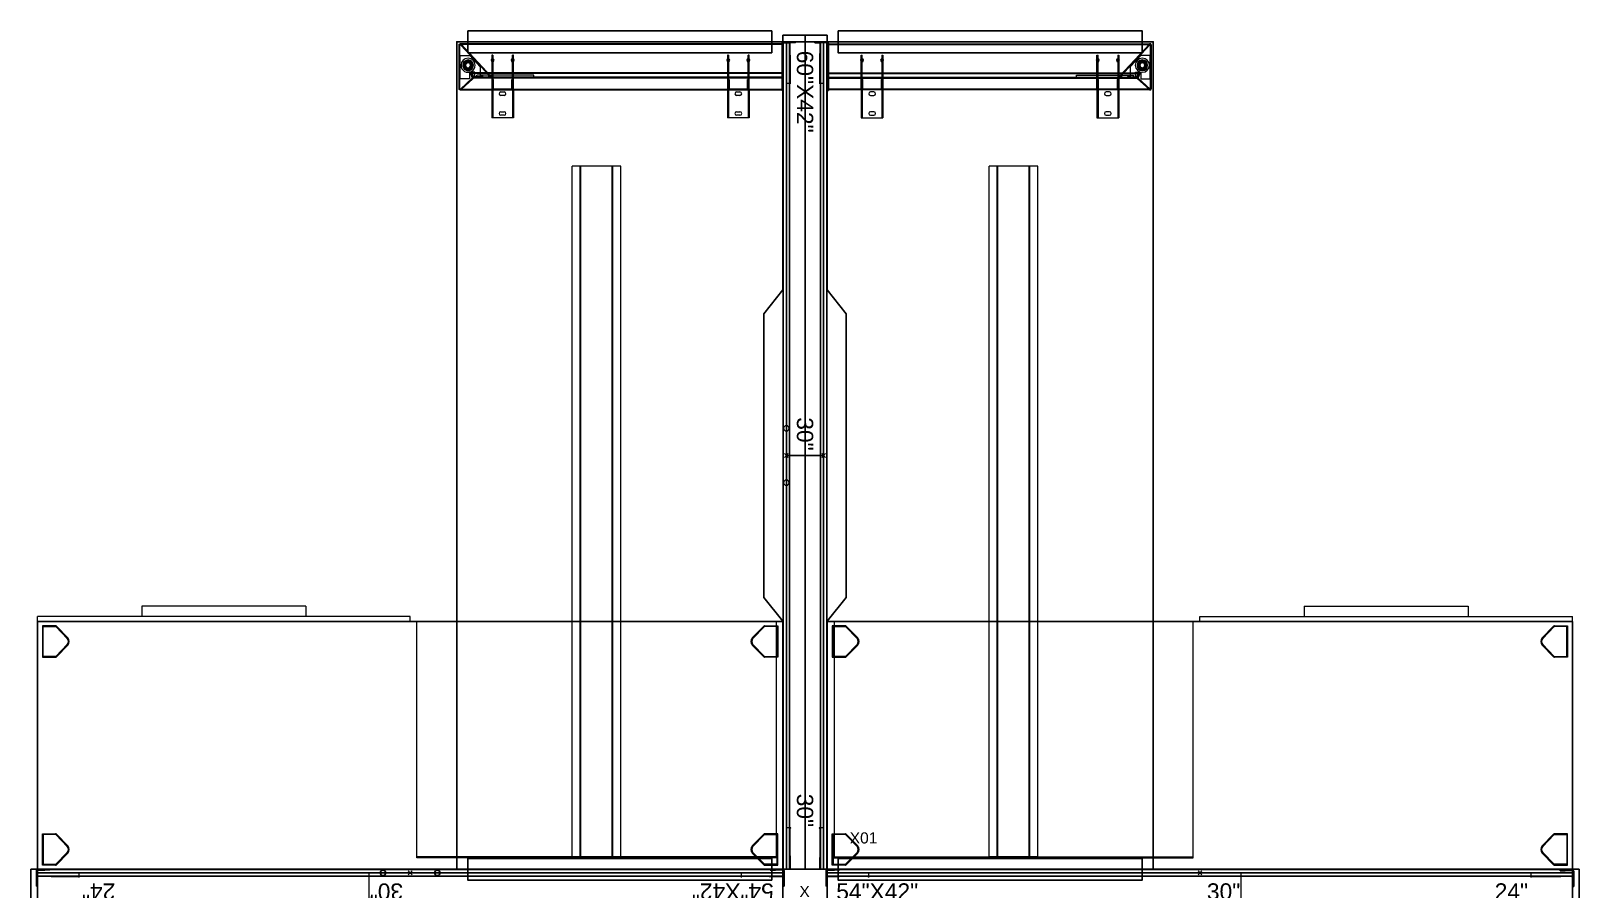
# Model space of a CAD drawing. Header units: millimetres. Extents: x 2230.7 to 2245.2, y 2431 to 2439.
# Drawn here: x 2230.689 to 2233.539, y 2437.373 to 2438.953 of the extents above; entities that cross this region are included whole.
import ezdxf

# ---------------------------------------------------------------- set-up
doc = ezdxf.new("R2010")
doc.units = ezdxf.units.MM
for name, color, linetype in [('DD2D', 7, 'Continuous'), ('DD2D_Geometry', 7, 'Continuous'), ('ENFASIS NEW', 7, 'Continuous'), ('FLEXIFRONTERAS', 7, 'Continuous'), ('Id Unión', 7, 'Continuous')]:
    doc.layers.add(name, color=color, linetype=linetype)
doc.styles.get("Standard").update_dxf_attribs({"font": 'arial.ttf'})

# ---------------------------------------------------------------- blocks, each defined once
blk = doc.blocks.new('DD40102460AB')
at = {"color": 1}
for p, q in [((0.0035, -0.0035), (-0.0035, 0.0035)), ((0.0035, 0.0035), (-0.0035, -0.0035))]:
    blk.add_line(p, q, dxfattribs=at)
blk.add_lwpolyline([(-0.2612, -0.0417), (0.2612, -0.0417), (0.305, -0.0067), (0.762, -0.0067), (0.762, -0.6067), (-0.762, -0.6067), (-0.762, -0.0067), (-0.305, -0.0067)], close=True)
blk.add_point((0, 0), dxfattribs=at)
blk.add_point((0, 0))
blk = doc.blocks.new('DD50025418')
at = {"color": 0, "linetype": 'Continuous', "lineweight": 0}
for p, q in [((0, -0.456), (0, 0)), ((0, 0), (1.372, 0)), ((1.372, 0), (1.372, -0.456)), ((0.0092, -0.0075), (0.0092, -0.0655)), ((0.0107, -0.0075), (0.0092, -0.0075)), ((0.0333, -0.0075), (0.0107, -0.0075)), ((0.0107, -0.064), (0.0107, -0.0091)), ((0.0107, -0.0091), (0.0333, -0.0091)), ((0.0124, -0.0211), (0.6735, -0.0211)), ((0.0124, -0.0227), (0.0124, -0.0211)), ((0.0124, -0.0227), (0.6735, -0.0227)), ((0.0124, -0.456), (0.0124, -0.0227)), ((0.0337, -0.0092), (0.0549, -0.0309)), ((0.056, -0.0299), (0.0348, -0.0081)), ((0.6735, -0.0211), (0.6735, -0.0227)), ((0.6735, -0.0227), (0.6735, -0.456)), ((1.316, -0.0299), (1.3372, -0.0081)), ((1.3383, -0.0092), (1.3171, -0.0309)), ((1.3387, -0.0075), (1.3613, -0.0075)), ((1.3613, -0.0091), (1.3387, -0.0091)), ((1.3613, -0.0075), (1.3628, -0.0075)), ((1.3613, -0.064), (1.3613, -0.0091)), ((1.3628, -0.0075), (1.3628, -0.0655)), ((0.0549, -0.0421), (0.0337, -0.0639)), ((0.0348, -0.0649), (0.056, -0.0432)), ((1.3372, -0.0649), (1.316, -0.0432)), ((1.3171, -0.0421), (1.3383, -0.0639)), ((0.0092, -0.0655), (0.0333, -0.0655)), ((0.0333, -0.064), (0.0107, -0.064)), ((1.3387, -0.064), (1.3613, -0.064)), ((1.3628, -0.0655), (1.3387, -0.0655)), ((0.0092, -0.4485), (0.0092, -0.3905)), ((0.0092, -0.3905), (0.0333, -0.3905)), ((0.0107, -0.392), (0.0107, -0.4469)), ((0.0333, -0.392), (0.0107, -0.392)), ((0.0549, -0.4139), (0.0337, -0.3921)), ((0.0348, -0.3911), (0.056, -0.4128)), ((1.3372, -0.3911), (1.316, -0.4128)), ((1.3171, -0.4139), (1.3383, -0.3921)), ((1.3628, -0.3905), (1.3387, -0.3905)), ((1.3387, -0.392), (1.3613, -0.392)), ((1.3613, -0.392), (1.3613, -0.4469)), ((1.3628, -0.4485), (1.3628, -0.3905)), ((0.0337, -0.4468), (0.0549, -0.4251)), ((0.056, -0.4261), (0.0348, -0.4479)), ((1.316, -0.4261), (1.3372, -0.4479)), ((1.3383, -0.4468), (1.3171, -0.4251)), ((1.372, -0.456), (0, -0.456)), ((0.0107, -0.4485), (0.0092, -0.4485)), ((0.0107, -0.4469), (0.0333, -0.4469)), ((0.0333, -0.4485), (0.0107, -0.4485)), ((0.686, -0.456), (0.686, -0.4657)), ((1.3613, -0.4469), (1.3387, -0.4469)), ((1.3387, -0.4485), (1.3613, -0.4485)), ((1.3613, -0.4485), (1.3628, -0.4485)), ((1.372, -0.456), (1.372, -0.4657)), ((0.686, -0.4657), (1.372, -0.4657)), ((0.8781, -0.4848), (0.8781, -0.4657)), ((1.1799, -0.4848), (1.1799, -0.4657)), ((0.8781, -0.4848), (1.1799, -0.4848))]:
    blk.add_line(p, q, dxfattribs=at)
for centre, radius, start, end in [((0.0333, -0.0096), 0.00203, 44.2788, 90), ((0.0333, -0.0096), 0.000507, 44.2788, 90), ((1.3387, -0.0096), 0.00203, 90, 135.7212), ((1.3387, -0.0096), 0.000507, 90, 135.7212), ((0.0491, -0.0365), 0.008, 315.7212, 44.2788), ((0.0491, -0.0365), 0.00952, 315.7212, 44.2788), ((1.3229, -0.0365), 0.00952, 135.7212, 224.2788), ((1.3229, -0.0365), 0.008, 135.7212, 224.2788), ((0.0333, -0.0635), 0.000507, 270, 315.7212), ((0.0333, -0.0635), 0.00203, 270, 315.7212), ((1.3387, -0.0635), 0.00203, 224.2788, 270), ((1.3387, -0.0635), 0.000507, 224.2788, 270), ((0.0333, -0.3925), 0.00203, 44.2788, 90), ((0.0333, -0.3925), 0.000507, 44.2788, 90), ((1.3387, -0.3925), 0.00203, 90, 135.7212), ((1.3387, -0.3925), 0.000507, 90, 135.7212), ((0.0491, -0.4195), 0.008, 315.7212, 44.2788), ((0.0491, -0.4195), 0.00952, 315.7212, 44.2788), ((1.3229, -0.4195), 0.00952, 135.7212, 224.2788), ((1.3229, -0.4195), 0.008, 135.7212, 224.2788), ((0.0333, -0.4464), 0.000507, 270, 315.7212), ((0.0333, -0.4464), 0.00203, 270, 315.7212), ((1.3387, -0.4464), 0.00203, 224.2788, 270), ((1.3387, -0.4464), 0.000507, 224.2788, 270)]:
    blk.add_arc(centre, radius, start, end, dxfattribs=at)
blk = doc.blocks.new('DD50035418')
at = {"color": 0, "linetype": 'Continuous', "lineweight": 0}
for p, q in [((0, 0), (-1.372, 0)), ((-1.372, 0), (-1.372, -0.456)), ((0, -0.456), (0, 0)), ((-1.3628, -0.0075), (-1.3628, -0.0655)), ((-1.3613, -0.0075), (-1.3628, -0.0075)), ((-1.3387, -0.0075), (-1.3613, -0.0075)), ((-1.3613, -0.064), (-1.3613, -0.0091)), ((-1.3613, -0.0091), (-1.3387, -0.0091)), ((-1.3383, -0.0092), (-1.3171, -0.0309)), ((-1.316, -0.0299), (-1.3372, -0.0081)), ((-0.0124, -0.0211), (-0.6735, -0.0211)), ((-0.6735, -0.0211), (-0.6735, -0.0227)), ((-0.0124, -0.0227), (-0.6735, -0.0227)), ((-0.6735, -0.0227), (-0.6735, -0.456)), ((-0.056, -0.0299), (-0.0348, -0.0081)), ((-0.0337, -0.0092), (-0.0549, -0.0309)), ((-0.0333, -0.0075), (-0.0107, -0.0075)), ((-0.0107, -0.0091), (-0.0333, -0.0091)), ((-0.0124, -0.0227), (-0.0124, -0.0211)), ((-0.0124, -0.456), (-0.0124, -0.0227)), ((-0.0107, -0.0075), (-0.0092, -0.0075)), ((-0.0107, -0.064), (-0.0107, -0.0091)), ((-0.0092, -0.0075), (-0.0092, -0.0655)), ((-1.3171, -0.0421), (-1.3383, -0.0639)), ((-1.3372, -0.0649), (-1.316, -0.0432)), ((-0.0348, -0.0649), (-0.056, -0.0432)), ((-0.0549, -0.0421), (-0.0337, -0.0639)), ((-1.3628, -0.0655), (-1.3387, -0.0655)), ((-1.3387, -0.064), (-1.3613, -0.064)), ((-0.0333, -0.064), (-0.0107, -0.064)), ((-0.0092, -0.0655), (-0.0333, -0.0655)), ((-1.3628, -0.4485), (-1.3628, -0.3905)), ((-1.3628, -0.3905), (-1.3387, -0.3905)), ((-1.3613, -0.392), (-1.3613, -0.4469)), ((-1.3387, -0.392), (-1.3613, -0.392)), ((-1.3171, -0.4139), (-1.3383, -0.3921)), ((-1.3372, -0.3911), (-1.316, -0.4128)), ((-0.0348, -0.3911), (-0.056, -0.4128)), ((-0.0549, -0.4139), (-0.0337, -0.3921)), ((-0.0092, -0.3905), (-0.0333, -0.3905)), ((-0.0333, -0.392), (-0.0107, -0.392)), ((-0.0107, -0.392), (-0.0107, -0.4469)), ((-0.0092, -0.4485), (-0.0092, -0.3905)), ((-1.3383, -0.4468), (-1.3171, -0.4251)), ((-1.316, -0.4261), (-1.3372, -0.4479)), ((-0.056, -0.4261), (-0.0348, -0.4479)), ((-0.0337, -0.4468), (-0.0549, -0.4251)), ((-1.372, -0.456), (-1.372, -0.4657)), ((-1.372, -0.456), (0, -0.456)), ((-1.3613, -0.4485), (-1.3628, -0.4485)), ((-1.3613, -0.4469), (-1.3387, -0.4469)), ((-1.3387, -0.4485), (-1.3613, -0.4485)), ((-0.686, -0.456), (-0.686, -0.4657)), ((-0.0107, -0.4469), (-0.0333, -0.4469)), ((-0.0333, -0.4485), (-0.0107, -0.4485)), ((-0.0107, -0.4485), (-0.0092, -0.4485)), ((-0.686, -0.4657), (-1.372, -0.4657)), ((-1.1799, -0.4848), (-1.1799, -0.4657)), ((-0.8781, -0.4848), (-0.8781, -0.4657)), ((-0.8781, -0.4848), (-1.1799, -0.4848))]:
    blk.add_line(p, q, dxfattribs=at)
for centre, radius, start, end in [((-1.3387, -0.0096), 0.00203, 44.2788, 90), ((-1.3387, -0.0096), 0.000507, 44.2788, 90), ((-0.0333, -0.0096), 0.00203, 90, 135.7212), ((-0.0333, -0.0096), 0.000507, 90, 135.7212), ((-1.3229, -0.0365), 0.008, 315.7212, 44.2788), ((-1.3229, -0.0365), 0.00952, 315.7212, 44.2788), ((-0.0491, -0.0365), 0.00952, 135.7212, 224.2788), ((-0.0491, -0.0365), 0.008, 135.7212, 224.2788), ((-1.3387, -0.0635), 0.000507, 270, 315.7212), ((-1.3387, -0.0635), 0.00203, 270, 315.7212), ((-0.0333, -0.0635), 0.00203, 224.2788, 270), ((-0.0333, -0.0635), 0.000507, 224.2788, 270), ((-1.3387, -0.3925), 0.00203, 44.2788, 90), ((-1.3387, -0.3925), 0.000507, 44.2788, 90), ((-0.0333, -0.3925), 0.00203, 90, 135.7212), ((-0.0333, -0.3925), 0.000507, 90, 135.7212), ((-1.3229, -0.4195), 0.008, 315.7212, 44.2788), ((-1.3229, -0.4195), 0.00952, 315.7212, 44.2788), ((-0.0491, -0.4195), 0.00952, 135.7212, 224.2788), ((-0.0491, -0.4195), 0.008, 135.7212, 224.2788), ((-1.3387, -0.4464), 0.000507, 270, 315.7212), ((-1.3387, -0.4464), 0.00203, 270, 315.7212), ((-0.0333, -0.4464), 0.00203, 224.2788, 270), ((-0.0333, -0.4464), 0.000507, 224.2788, 270)]:
    blk.add_arc(centre, radius, start, end, dxfattribs=at)
blk = doc.blocks.new('DD3210S')
at = {"color": 1, "linetype": 'Continuous', "lineweight": 0}
for p, q in [((0.0006, 0.0025), (0.0006, 0.0312)), ((0.0006, 0.0312), (0.0025, 0.0312)), ((0.0025, 0.0025), (0.0025, 0.0312)), ((-0.023, 0.0019), (-0.023, 0)), ((-0.023, 0.0019), (-0.0134, 0.0019)), ((-0.0134, 0), (-0.023, 0)), ((-0.016, 0.0019), (-0.016, 0)), ((0, 0.0019), (-0.0134, 0.0019)), ((-0.0134, 0), (-0.0134, 0.0019)), ((0, 0), (-0.0134, 0)), ((0.0006, 0.0248), (0.0025, 0.0248)), ((0.0006, 0.0112), (0.0025, 0.0112)), ((0.0006, 0.0048), (0.0025, 0.0048))]:
    blk.add_line(p, q, dxfattribs=at)
for radius in [0.000633, 0.00253]:
    blk.add_arc((0, 0.0025), radius, 270, 0, dxfattribs=at)
blk = doc.blocks.new('DD3211S')
at = {"color": 1, "linetype": 'Continuous', "lineweight": 0}
for p, q in [((-0.0025, 0.0025), (-0.0025, 0.0312)), ((-0.0006, 0.0312), (-0.0025, 0.0312)), ((-0.0006, 0.0025), (-0.0006, 0.0312)), ((-0.0006, 0.0248), (-0.0025, 0.0248)), ((-0.0006, 0.0112), (-0.0025, 0.0112)), ((-0.0006, 0.0048), (-0.0025, 0.0048)), ((0, 0.0019), (0.0134, 0.0019)), ((0, 0), (0.0134, 0)), ((0.023, 0.0019), (0.0134, 0.0019)), ((0.0134, 0), (0.0134, 0.0019)), ((0.0134, 0), (0.023, 0)), ((0.016, 0.0019), (0.016, 0)), ((0.023, 0.0019), (0.023, 0))]:
    blk.add_line(p, q, dxfattribs=at)
for radius in [0.00253, 0.000633]:
    blk.add_arc((0, 0.0025), radius, 180, 270, dxfattribs=at)
blk = doc.blocks.new('DD4051NA1854AB')
for p, q in [((-0.686, -0.456), (-0.686, 0)), ((-0.686, 0), (0.686, 0)), ((0.686, 0), (0.686, -0.456)), ((0.686, -0.456), (-0.686, -0.456))]:
    blk.add_line(p, q)
blk = doc.blocks.new('DD350524S')
at = {"color": 0, "linetype": 'Continuous', "lineweight": 0}
for p, q in [((-0.0019, 0.023), (0, 0.023)), ((-0.0019, 0.023), (-0.0019, 0.0134)), ((-0.0019, 0.016), (0, 0.016)), ((-0.0019, 0), (-0.0019, 0.0134)), ((0, 0.0134), (-0.0019, 0.0134)), ((0, 0.0134), (0, 0.023)), ((0, 0), (0, 0.0134)), ((-0.0025, -0.0006), (-0.09, -0.0006)), ((-0.09, -0.0006), (-0.09, -0.0025)), ((-0.0025, -0.0025), (-0.09, -0.0025)), ((-0.0888, -0.0625), (-0.0888, -0.0025)), ((-0.0882, -0.0006), (-0.0882, -0.0025)), ((-0.0873, -0.0625), (-0.0873, -0.0025)), ((-0.0832, -0.0006), (-0.0832, -0.0025)), ((-0.0818, -0.0006), (-0.0818, -0.0025)), ((-0.0768, -0.0006), (-0.0768, -0.0025)), ((-0.0682, -0.0006), (-0.0682, -0.0025)), ((-0.0671, -0.0025), (-0.0671, -0.5688)), ((-0.0655, -0.0025), (-0.0655, -0.5688)), ((-0.0618, -0.0006), (-0.0618, -0.0025)), ((-0.0584, -0.0025), (-0.0584, -0.5755)), ((-0.0578, -0.0025), (-0.0578, -0.5741)), ((-0.0578, -0.0025), (-0.0578, -0.5739)), ((-0.0572, -0.0025), (-0.0572, -0.5725)), ((-0.0312, -0.0006), (-0.0312, -0.0025)), ((-0.0248, -0.0006), (-0.0248, -0.0025)), ((-0.0112, -0.0006), (-0.0112, -0.0025)), ((-0.0053, -0.0025), (-0.0053, -0.5945)), ((-0.0048, -0.0006), (-0.0048, -0.0025)), ((-0.0038, -0.0025), (-0.0038, -0.5945)), ((-0.1404, -0.0625), (-0.1404, -0.0651)), ((-0.0874, -0.0625), (-0.1404, -0.0625)), ((-0.0874, -0.0644), (-0.1404, -0.0644)), ((-0.1404, -0.0651), (-0.1404, -0.1)), ((-0.1354, -0.0794), (-0.1354, -0.0857)), ((-0.129, -0.0857), (-0.129, -0.0794)), ((-0.1104, -0.0644), (-0.1104, -0.0625)), ((-0.0987, -0.0794), (-0.0987, -0.0857)), ((-0.0924, -0.0857), (-0.0924, -0.0794)), ((-0.0888, -0.0655), (-0.0874, -0.0655)), ((-0.0888, -0.0995), (-0.0888, -0.0655)), ((-0.0867, -0.0625), (-0.0874, -0.0625)), ((-0.0874, -0.0651), (-0.0874, -0.0625)), ((-0.0874, -0.0644), (-0.0867, -0.0644)), ((-0.0874, -0.0651), (-0.0874, -0.1)), ((-0.0874, -0.0655), (-0.0867, -0.0655)), ((-0.0873, -0.0995), (-0.0873, -0.0655)), ((-0.0867, -0.0625), (-0.0867, -0.0625)), ((-0.0867, -0.0655), (-0.0867, -0.0625)), ((-0.0867, -0.0625), (-0.0364, -0.0625)), ((-0.0867, -0.0644), (-0.0368, -0.0644)), ((-0.0867, -0.0655), (-0.0867, -0.0655)), ((-0.0867, -0.0655), (-0.0698, -0.0655)), ((-0.0709, -0.0625), (-0.0709, -0.0655)), ((-0.0698, -0.0655), (-0.0698, -0.0625)), ((-0.0368, -0.0644), (-0.0313, -0.0644)), ((-0.0364, -0.0625), (-0.0317, -0.0625)), ((-0.0317, -0.0625), (-0.0244, -0.0625)), ((-0.0313, -0.0644), (-0.0244, -0.0644)), ((-0.0244, -0.0625), (-0.0244, -0.0644)), ((-0.1404, -0.1), (-0.1404, -0.1025)), ((-0.0874, -0.1006), (-0.1404, -0.1006)), ((-0.0874, -0.1025), (-0.1404, -0.1025)), ((-0.1104, -0.1006), (-0.1104, -0.1025)), ((-0.0874, -0.0995), (-0.0888, -0.0995)), ((-0.0888, -0.4965), (-0.0888, -0.1025)), ((-0.0867, -0.0995), (-0.0874, -0.0995)), ((-0.0874, -0.1025), (-0.0874, -0.1)), ((-0.0867, -0.1006), (-0.0874, -0.1006)), ((-0.0874, -0.1025), (-0.0867, -0.1025)), ((-0.0873, -0.4965), (-0.0873, -0.1025)), ((-0.0867, -0.1025), (-0.0867, -0.0995)), ((-0.0867, -0.0995), (-0.0867, -0.0995)), ((-0.0698, -0.0995), (-0.0867, -0.0995)), ((-0.0368, -0.1006), (-0.0867, -0.1006)), ((-0.0867, -0.1025), (-0.0867, -0.1025)), ((-0.0364, -0.1025), (-0.0867, -0.1025)), ((-0.0709, -0.0995), (-0.0709, -0.1025)), ((-0.0698, -0.1025), (-0.0698, -0.0995)), ((-0.0313, -0.1006), (-0.0368, -0.1006)), ((-0.0317, -0.1025), (-0.0364, -0.1025)), ((-0.0244, -0.1025), (-0.0317, -0.1025)), ((-0.0244, -0.1006), (-0.0313, -0.1006)), ((-0.0244, -0.1006), (-0.0244, -0.1025)), ((-0.0655, -0.4834), (-0.0671, -0.4834)), ((-0.0655, -0.459), (-0.0614, -0.459)), ((-0.0614, -0.459), (-0.0614, -0.564)), ((-0.1404, -0.4965), (-0.1404, -0.4991)), ((-0.0874, -0.4965), (-0.1404, -0.4965)), ((-0.0874, -0.4984), (-0.1404, -0.4984)), ((-0.1404, -0.4991), (-0.1404, -0.534)), ((-0.1104, -0.4984), (-0.1104, -0.4965)), ((-0.0888, -0.4995), (-0.0874, -0.4995)), ((-0.0888, -0.5335), (-0.0888, -0.4995)), ((-0.0867, -0.4965), (-0.0874, -0.4965)), ((-0.0874, -0.4991), (-0.0874, -0.4965)), ((-0.0874, -0.4984), (-0.0867, -0.4984)), ((-0.0874, -0.4991), (-0.0874, -0.534)), ((-0.0874, -0.4995), (-0.0867, -0.4995)), ((-0.0873, -0.5335), (-0.0873, -0.4995)), ((-0.0867, -0.4995), (-0.0867, -0.4965)), ((-0.0867, -0.4965), (-0.0867, -0.4965)), ((-0.0867, -0.4965), (-0.0364, -0.4965)), ((-0.0867, -0.4984), (-0.0368, -0.4984)), ((-0.0867, -0.4995), (-0.0867, -0.4995)), ((-0.0867, -0.4995), (-0.0698, -0.4995)), ((-0.0709, -0.4965), (-0.0709, -0.4995)), ((-0.0698, -0.4995), (-0.0698, -0.4965)), ((-0.0655, -0.4897), (-0.0671, -0.4897)), ((-0.0368, -0.4984), (-0.0313, -0.4984)), ((-0.0364, -0.4965), (-0.0317, -0.4965)), ((-0.0317, -0.4965), (-0.0244, -0.4965)), ((-0.0313, -0.4984), (-0.0244, -0.4984)), ((-0.0244, -0.4965), (-0.0244, -0.4984)), ((-0.1404, -0.534), (-0.1404, -0.5365)), ((-0.0874, -0.5346), (-0.1404, -0.5346)), ((-0.0874, -0.5365), (-0.1404, -0.5365)), ((-0.1354, -0.5134), (-0.1354, -0.5197)), ((-0.129, -0.5197), (-0.129, -0.5134)), ((-0.1104, -0.5346), (-0.1104, -0.5365)), ((-0.0987, -0.5134), (-0.0987, -0.5197)), ((-0.0924, -0.5197), (-0.0924, -0.5134)), ((-0.0874, -0.5335), (-0.0888, -0.5335)), ((-0.0888, -0.5944), (-0.0888, -0.5365)), ((-0.0867, -0.5335), (-0.0874, -0.5335)), ((-0.0874, -0.5365), (-0.0874, -0.534)), ((-0.0867, -0.5346), (-0.0874, -0.5346)), ((-0.0874, -0.5365), (-0.0867, -0.5365)), ((-0.0873, -0.5944), (-0.0873, -0.5365)), ((-0.0867, -0.5365), (-0.0867, -0.5335)), ((-0.0867, -0.5335), (-0.0867, -0.5335)), ((-0.0698, -0.5335), (-0.0867, -0.5335)), ((-0.0368, -0.5346), (-0.0867, -0.5346)), ((-0.0867, -0.5365), (-0.0867, -0.5365)), ((-0.0364, -0.5365), (-0.0867, -0.5365)), ((-0.0709, -0.5335), (-0.0709, -0.5365)), ((-0.0698, -0.5365), (-0.0698, -0.5335)), ((-0.0655, -0.5234), (-0.0671, -0.5234)), ((-0.0655, -0.5297), (-0.0671, -0.5297)), ((-0.067, -0.5393), (-0.067, -0.5689)), ((-0.0655, -0.5393), (-0.0655, -0.5689)), ((-0.0054, -0.5941), (-0.0647, -0.5389)), ((-0.0055, -0.5941), (-0.0647, -0.5389)), ((-0.0044, -0.593), (-0.0636, -0.5378)), ((-0.0044, -0.593), (-0.0636, -0.5378)), ((-0.0313, -0.5346), (-0.0368, -0.5346)), ((-0.0317, -0.5365), (-0.0364, -0.5365)), ((-0.0244, -0.5365), (-0.0317, -0.5365)), ((-0.0244, -0.5346), (-0.0313, -0.5346)), ((-0.0244, -0.5346), (-0.0244, -0.5365)), ((-0.0655, -0.5511), (-0.067, -0.5511)), ((-0.0655, -0.5539), (-0.067, -0.5539)), ((-0.0655, -0.5571), (-0.067, -0.5571)), ((-0.0655, -0.5575), (-0.067, -0.5575)), ((-0.0655, -0.542), (-0.0614, -0.542)), ((-0.064, -0.5524), (-0.0655, -0.5524)), ((-0.0655, -0.5539), (-0.0655, -0.5571)), ((-0.064, -0.5586), (-0.0655, -0.5586)), ((-0.0655, -0.564), (-0.0614, -0.564)), ((-0.0652, -0.5693), (-0.0572, -0.5725)), ((-0.0652, -0.5694), (-0.0572, -0.5725)), ((-0.0461, -0.5575), (-0.0648, -0.5575)), ((-0.0648, -0.5575), (-0.0648, -0.5675)), ((-0.0648, -0.5675), (-0.0558, -0.5675)), ((-0.064, -0.5524), (-0.064, -0.5586)), ((-0.0558, -0.5675), (-0.0558, -0.5775)), ((-0.0253, -0.577), (-0.0461, -0.5575)), ((-0.0681, -0.5714), (-0.0882, -0.593)), ((-0.068, -0.5715), (-0.0882, -0.5931)), ((-0.067, -0.5724), (-0.0871, -0.5941)), ((-0.0669, -0.5725), (-0.0871, -0.5942)), ((-0.0867, -0.595), (-0.0058, -0.595)), ((-0.0867, -0.595), (-0.0058, -0.595)), ((-0.0058, -0.5965), (-0.0867, -0.5965)), ((-0.0867, -0.5965), (-0.0058, -0.5965)), ((-0.0558, -0.5775), (-0.0683, -0.5775)), ((-0.0683, -0.5775), (-0.0683, -0.5945)), ((-0.0683, -0.5945), (-0.0253, -0.5945)), ((-0.0584, -0.5755), (-0.0664, -0.5723)), ((-0.0583, -0.5755), (-0.0664, -0.5724)), ((-0.0658, -0.5707), (-0.0578, -0.5739)), ((-0.0578, -0.5741), (-0.0658, -0.5709)), ((-0.0578, -0.5741), (-0.0658, -0.571)), ((-0.0657, -0.5708), (-0.0577, -0.5739)), ((-0.0578, -0.5741), (-0.0584, -0.5755)), ((-0.0578, -0.5741), (-0.0583, -0.5755)), ((-0.0572, -0.5725), (-0.0578, -0.5739)), ((-0.0572, -0.5725), (-0.0577, -0.5739)), ((-0.0253, -0.5945), (-0.0253, -0.577))]:
    blk.add_line(p, q, dxfattribs=at)
for centre, radius, start, end in [((-0.0025, 0), 0.00253, 270, 0), ((-0.0025, 0), 0.000633, 270, 0), ((-0.1322, -0.0794), 0.00318, 0, 180), ((-0.0956, -0.0794), 0.00317, 0, 180), ((-0.0341, -0.064), 0.00278, 0, 180), ((-0.0341, -0.064), 0.00278, 180, 0), ((-0.1322, -0.0857), 0.00318, 180, 0), ((-0.0956, -0.0857), 0.00317, 180, 0), ((-0.0341, -0.101), 0.00278, 0, 180), ((-0.0341, -0.101), 0.00278, 180, 0), ((-0.1322, -0.5134), 0.00318, 0, 180), ((-0.0956, -0.5134), 0.00317, 0, 180), ((-0.0341, -0.498), 0.00278, 0, 180), ((-0.0341, -0.498), 0.00278, 180, 0), ((-0.1322, -0.5197), 0.00318, 180, 0), ((-0.0956, -0.5197), 0.00317, 180, 0), ((-0.0341, -0.535), 0.00278, 0, 180), ((-0.0341, -0.535), 0.00278, 180, 0), ((-0.0433, -0.58), 0.013, 90, 270), ((-0.0433, -0.58), 0.013, 270, 90), ((-0.0433, -0.58), 0.0098, 90, 270), ((-0.0433, -0.58), 0.0085, 90, 270), ((-0.0433, -0.58), 0.008, 90, 270), ((-0.0433, -0.58), 0.00675, 0, 180), ((-0.0433, -0.58), 0.00675, 180, 0), ((-0.0433, -0.58), 0.0065, 90, 270), ((-0.0433, -0.58), 0.006, 90, 270), ((-0.0433, -0.58), 0.00545, 90, 270), ((-0.0433, -0.58), 0.00476, 90, 270), ((-0.0433, -0.58), 0.0045, 90, 270), ((-0.0433, -0.58), 0.0098, 270, 90), ((-0.0433, -0.58), 0.0085, 270, 90), ((-0.0433, -0.58), 0.008, 270, 90), ((-0.0433, -0.58), 0.0065, 270, 90), ((-0.0433, -0.58), 0.006, 270, 90), ((-0.0433, -0.58), 0.00545, 270, 90), ((-0.0433, -0.58), 0.00476, 270, 90), ((-0.0433, -0.58), 0.0045, 270, 90)]:
    blk.add_arc(centre, radius, start, end, dxfattribs=at)
for points, weights in [([(-0.0636, -0.5378), (-0.0652, -0.5364), (-0.0671, -0.5372), (-0.0671, -0.5393)], [1, 0.59916604595, 0.59916604595, 1]), ([(-0.0636, -0.5378), (-0.0651, -0.5364), (-0.067, -0.5372), (-0.067, -0.5393)], [1, 0.59916604595, 0.59916604595, 1]), ([(-0.0647, -0.5389), (-0.065, -0.5386), (-0.0655, -0.5388), (-0.0655, -0.5393)], [1, 0.59916604595, 0.59916604595, 1]), ([(-0.0647, -0.5389), (-0.0651, -0.5386), (-0.0655, -0.5388), (-0.0655, -0.5393)], [1, 0.59916604595, 0.59916604595, 1]), ([(-0.0671, -0.5688), (-0.0671, -0.5697), (-0.0666, -0.5704), (-0.0658, -0.5707)], [1, 0.884611873459, 0.884611873459, 1]), ([(-0.067, -0.5689), (-0.067, -0.5698), (-0.0665, -0.5705), (-0.0657, -0.5708)], [1, 0.884393166085, 0.884393166085, 1]), ([(-0.0655, -0.5688), (-0.0655, -0.569), (-0.0654, -0.5692), (-0.0652, -0.5693)], [1, 0.884611873459, 0.884611873459, 1]), ([(-0.0655, -0.5689), (-0.0655, -0.5691), (-0.0654, -0.5693), (-0.0652, -0.5694)], [1, 0.884393166085, 0.884393166085, 1]), ([(-0.0882, -0.593), (-0.0886, -0.5934), (-0.0888, -0.5939), (-0.0888, -0.5944)], [1, 0.953611711988, 0.953611711988, 1]), ([(-0.0882, -0.5931), (-0.0889, -0.5938), (-0.089, -0.5948), (-0.0884, -0.5957)], [1, 0.764882446479, 0.667678019866, 0.708386720159]), ([(-0.0888, -0.5944), (-0.0888, -0.5957), (-0.0879, -0.5965), (-0.0867, -0.5965)], [1, 0.804737854124, 0.804737854124, 1]), ([(-0.0884, -0.5957), (-0.088, -0.5963), (-0.0874, -0.5965), (-0.0867, -0.5965)], [0.708386720159, 0.737079172857, 0.834283599471, 1]), ([(-0.0871, -0.5941), (-0.0872, -0.5942), (-0.0873, -0.5943), (-0.0873, -0.5944)], [1, 0.953611711988, 0.953611711988, 1]), ([(-0.0873, -0.5944), (-0.0873, -0.5948), (-0.087, -0.595), (-0.0867, -0.595)], [1, 0.804737854124, 0.804737854124, 1]), ([(-0.0871, -0.5942), (-0.0875, -0.5945), (-0.0873, -0.595), (-0.0867, -0.595)], [1, 0.59916604595, 0.59916604595, 1]), ([(-0.0658, -0.5709), (-0.0666, -0.5706), (-0.0675, -0.5708), (-0.0681, -0.5714)], [1, 0.884174271313, 0.884174271313, 1]), ([(-0.0658, -0.571), (-0.0666, -0.5707), (-0.0675, -0.5708), (-0.068, -0.5715)], [1, 0.884393166085, 0.884393166085, 1]), ([(-0.0664, -0.5723), (-0.0666, -0.5722), (-0.0668, -0.5723), (-0.067, -0.5724)], [1, 0.884174271313, 0.884174271313, 1]), ([(-0.0664, -0.5724), (-0.0666, -0.5723), (-0.0668, -0.5724), (-0.0669, -0.5725)], [1, 0.884393166085, 0.884393166085, 1]), ([(-0.0058, -0.5965), (-0.0046, -0.5965), (-0.0038, -0.5957), (-0.0038, -0.5945)], [1, 0.804737854124, 0.804737854124, 1]), ([(-0.0058, -0.5965), (-0.0046, -0.5965), (-0.0038, -0.5957), (-0.0038, -0.5945)], [1, 0.804737854124, 0.804737854124, 1]), ([(-0.0058, -0.595), (-0.0055, -0.595), (-0.0053, -0.5948), (-0.0053, -0.5945)], [1, 0.804737854124, 0.804737854124, 1]), ([(-0.0058, -0.595), (-0.0055, -0.595), (-0.0053, -0.5948), (-0.0053, -0.5945)], [1, 0.804737854124, 0.804737854124, 1]), ([(-0.0053, -0.5945), (-0.0053, -0.5944), (-0.0054, -0.5942), (-0.0055, -0.5941)], [1, 0.944706716257, 0.944706716257, 1]), ([(-0.0053, -0.5945), (-0.0053, -0.5944), (-0.0053, -0.5942), (-0.0054, -0.5941)], [1, 0.944706716257, 0.944706716257, 1]), ([(-0.0038, -0.5942), (-0.0039, -0.5937), (-0.0041, -0.5933), (-0.0044, -0.593)], [0.972307865321, 0.947187137372, 0.956417848932, 1]), ([(-0.0038, -0.5945), (-0.0038, -0.5939), (-0.004, -0.5934), (-0.0044, -0.593)], [1, 0.944706716257, 0.944706716257, 1]), ([(-0.0038, -0.5945), (-0.0038, -0.5944), (-0.0038, -0.5943), (-0.0038, -0.5942)], [1, 0.988288867325, 0.979058155765, 0.972307865321])]:
    blk.add_rational_spline(points, weights, degree=3, dxfattribs=at)
blk = doc.blocks.new('DD350624S')
at = {"color": 0, "linetype": 'Continuous', "lineweight": 0}
for p, q in [((0.0019, 0.023), (0, 0.023)), ((0, 0.0134), (0, 0.023)), ((0.0019, 0.016), (0, 0.016)), ((0, 0), (0, 0.0134)), ((0, 0.0134), (0.0019, 0.0134)), ((0.0019, 0.023), (0.0019, 0.0134)), ((0.0019, 0), (0.0019, 0.0134)), ((0.0025, -0.0006), (0.09, -0.0006)), ((0.0025, -0.0025), (0.09, -0.0025)), ((0.0038, -0.0025), (0.0038, -0.5945)), ((0.0048, -0.0006), (0.0048, -0.0025)), ((0.0053, -0.0025), (0.0053, -0.5945)), ((0.0112, -0.0006), (0.0112, -0.0025)), ((0.0248, -0.0006), (0.0248, -0.0025)), ((0.0312, -0.0006), (0.0312, -0.0025)), ((0.0572, -0.0025), (0.0572, -0.5725)), ((0.0578, -0.0025), (0.0578, -0.5741)), ((0.0578, -0.0025), (0.0578, -0.5739)), ((0.0584, -0.0025), (0.0584, -0.5755)), ((0.0618, -0.0006), (0.0618, -0.0025)), ((0.0655, -0.0025), (0.0655, -0.5688)), ((0.0671, -0.0025), (0.0671, -0.5688)), ((0.0682, -0.0006), (0.0682, -0.0025)), ((0.0768, -0.0006), (0.0768, -0.0025)), ((0.0818, -0.0006), (0.0818, -0.0025)), ((0.0832, -0.0006), (0.0832, -0.0025)), ((0.0873, -0.0625), (0.0873, -0.0025)), ((0.0882, -0.0006), (0.0882, -0.0025)), ((0.0888, -0.0625), (0.0888, -0.0025)), ((0.09, -0.0006), (0.09, -0.0025)), ((0.0244, -0.0625), (0.0244, -0.0644)), ((0.0317, -0.0625), (0.0244, -0.0625)), ((0.0313, -0.0644), (0.0244, -0.0644)), ((0.0368, -0.0644), (0.0313, -0.0644)), ((0.0364, -0.0625), (0.0317, -0.0625)), ((0.0867, -0.0625), (0.0364, -0.0625)), ((0.0867, -0.0644), (0.0368, -0.0644)), ((0.0698, -0.0655), (0.0698, -0.0625)), ((0.0867, -0.0655), (0.0698, -0.0655)), ((0.0709, -0.0625), (0.0709, -0.0655)), ((0.0867, -0.0625), (0.0874, -0.0625)), ((0.0867, -0.0625), (0.0867, -0.0625)), ((0.0867, -0.0655), (0.0867, -0.0625)), ((0.0874, -0.0644), (0.0867, -0.0644)), ((0.0874, -0.0655), (0.0867, -0.0655)), ((0.0867, -0.0655), (0.0867, -0.0655)), ((0.0873, -0.0995), (0.0873, -0.0655)), ((0.0874, -0.0651), (0.0874, -0.0625)), ((0.0874, -0.0625), (0.1404, -0.0625)), ((0.0874, -0.0644), (0.1404, -0.0644)), ((0.0874, -0.0651), (0.0874, -0.1)), ((0.0888, -0.0655), (0.0874, -0.0655)), ((0.0888, -0.0995), (0.0888, -0.0655)), ((0.0924, -0.0857), (0.0924, -0.0794)), ((0.0987, -0.0794), (0.0987, -0.0857)), ((0.1104, -0.0644), (0.1104, -0.0625)), ((0.129, -0.0857), (0.129, -0.0794)), ((0.1354, -0.0794), (0.1354, -0.0857)), ((0.1404, -0.0625), (0.1404, -0.0651)), ((0.1404, -0.0651), (0.1404, -0.1)), ((0.0244, -0.1006), (0.0244, -0.1025)), ((0.0244, -0.1006), (0.0313, -0.1006)), ((0.0244, -0.1025), (0.0317, -0.1025)), ((0.0313, -0.1006), (0.0368, -0.1006)), ((0.0317, -0.1025), (0.0364, -0.1025)), ((0.0364, -0.1025), (0.0867, -0.1025)), ((0.0368, -0.1006), (0.0867, -0.1006)), ((0.0698, -0.0995), (0.0867, -0.0995)), ((0.0698, -0.1025), (0.0698, -0.0995)), ((0.0709, -0.0995), (0.0709, -0.1025)), ((0.0867, -0.0995), (0.0874, -0.0995)), ((0.0867, -0.1025), (0.0867, -0.0995)), ((0.0867, -0.0995), (0.0867, -0.0995)), ((0.0867, -0.1006), (0.0874, -0.1006)), ((0.0874, -0.1025), (0.0867, -0.1025)), ((0.0867, -0.1025), (0.0867, -0.1025)), ((0.0873, -0.4965), (0.0873, -0.1025)), ((0.0874, -0.0995), (0.0888, -0.0995)), ((0.0874, -0.1025), (0.0874, -0.1)), ((0.0874, -0.1006), (0.1404, -0.1006)), ((0.0874, -0.1025), (0.1404, -0.1025)), ((0.0888, -0.4965), (0.0888, -0.1025)), ((0.1104, -0.1006), (0.1104, -0.1025)), ((0.1404, -0.1), (0.1404, -0.1025)), ((0.0655, -0.459), (0.0614, -0.459)), ((0.0614, -0.459), (0.0614, -0.564)), ((0.0655, -0.4834), (0.0671, -0.4834)), ((0.0244, -0.4965), (0.0244, -0.4984)), ((0.0317, -0.4965), (0.0244, -0.4965)), ((0.0313, -0.4984), (0.0244, -0.4984)), ((0.0368, -0.4984), (0.0313, -0.4984)), ((0.0364, -0.4965), (0.0317, -0.4965)), ((0.0867, -0.4965), (0.0364, -0.4965)), ((0.0867, -0.4984), (0.0368, -0.4984)), ((0.0655, -0.4897), (0.0671, -0.4897)), ((0.0698, -0.4995), (0.0698, -0.4965)), ((0.0867, -0.4995), (0.0698, -0.4995)), ((0.0709, -0.4965), (0.0709, -0.4995)), ((0.0867, -0.4965), (0.0874, -0.4965)), ((0.0867, -0.4995), (0.0867, -0.4965)), ((0.0867, -0.4965), (0.0867, -0.4965)), ((0.0874, -0.4984), (0.0867, -0.4984)), ((0.0874, -0.4995), (0.0867, -0.4995)), ((0.0867, -0.4995), (0.0867, -0.4995)), ((0.0873, -0.5335), (0.0873, -0.4995)), ((0.0874, -0.4991), (0.0874, -0.4965)), ((0.0874, -0.4965), (0.1404, -0.4965)), ((0.0874, -0.4984), (0.1404, -0.4984)), ((0.0874, -0.4991), (0.0874, -0.534)), ((0.0888, -0.4995), (0.0874, -0.4995)), ((0.0888, -0.5335), (0.0888, -0.4995)), ((0.1104, -0.4984), (0.1104, -0.4965)), ((0.1404, -0.4965), (0.1404, -0.4991)), ((0.1404, -0.4991), (0.1404, -0.534)), ((0.0044, -0.593), (0.0636, -0.5378)), ((0.0044, -0.593), (0.0636, -0.5378)), ((0.0054, -0.5941), (0.0647, -0.5389)), ((0.0055, -0.5941), (0.0647, -0.5389)), ((0.0244, -0.5346), (0.0244, -0.5365)), ((0.0244, -0.5346), (0.0313, -0.5346)), ((0.0244, -0.5365), (0.0317, -0.5365)), ((0.0313, -0.5346), (0.0368, -0.5346)), ((0.0317, -0.5365), (0.0364, -0.5365)), ((0.0364, -0.5365), (0.0867, -0.5365)), ((0.0368, -0.5346), (0.0867, -0.5346)), ((0.0655, -0.5234), (0.0671, -0.5234)), ((0.0655, -0.5297), (0.0671, -0.5297)), ((0.0655, -0.5393), (0.0655, -0.5689)), ((0.067, -0.5393), (0.067, -0.5689)), ((0.0698, -0.5335), (0.0867, -0.5335)), ((0.0698, -0.5365), (0.0698, -0.5335)), ((0.0709, -0.5335), (0.0709, -0.5365)), ((0.0867, -0.5335), (0.0874, -0.5335)), ((0.0867, -0.5365), (0.0867, -0.5335)), ((0.0867, -0.5335), (0.0867, -0.5335)), ((0.0867, -0.5346), (0.0874, -0.5346)), ((0.0874, -0.5365), (0.0867, -0.5365)), ((0.0867, -0.5365), (0.0867, -0.5365)), ((0.0873, -0.5944), (0.0873, -0.5365)), ((0.0874, -0.5335), (0.0888, -0.5335)), ((0.0874, -0.5365), (0.0874, -0.534)), ((0.0874, -0.5346), (0.1404, -0.5346)), ((0.0874, -0.5365), (0.1404, -0.5365)), ((0.0888, -0.5944), (0.0888, -0.5365)), ((0.0924, -0.5197), (0.0924, -0.5134)), ((0.0987, -0.5134), (0.0987, -0.5197)), ((0.1104, -0.5346), (0.1104, -0.5365)), ((0.129, -0.5197), (0.129, -0.5134)), ((0.1354, -0.5134), (0.1354, -0.5197)), ((0.1404, -0.534), (0.1404, -0.5365)), ((0.0253, -0.577), (0.0461, -0.5575)), ((0.0461, -0.5575), (0.0648, -0.5575)), ((0.0648, -0.5675), (0.0558, -0.5675)), ((0.0558, -0.5675), (0.0558, -0.5775)), ((0.0652, -0.5693), (0.0572, -0.5725)), ((0.0652, -0.5694), (0.0572, -0.5725)), ((0.0655, -0.542), (0.0614, -0.542)), ((0.0655, -0.564), (0.0614, -0.564)), ((0.064, -0.5524), (0.064, -0.5586)), ((0.064, -0.5524), (0.0655, -0.5524)), ((0.064, -0.5586), (0.0655, -0.5586)), ((0.0648, -0.5575), (0.0648, -0.5675)), ((0.0655, -0.5511), (0.067, -0.5511)), ((0.0655, -0.5539), (0.067, -0.5539)), ((0.0655, -0.5539), (0.0655, -0.5571)), ((0.0655, -0.5571), (0.067, -0.5571)), ((0.0655, -0.5575), (0.067, -0.5575)), ((0.0867, -0.595), (0.0058, -0.595)), ((0.0867, -0.595), (0.0058, -0.595)), ((0.0867, -0.5965), (0.0058, -0.5965)), ((0.0058, -0.5965), (0.0867, -0.5965)), ((0.0253, -0.5945), (0.0253, -0.577)), ((0.0683, -0.5945), (0.0253, -0.5945)), ((0.0558, -0.5775), (0.0683, -0.5775)), ((0.0572, -0.5725), (0.0578, -0.5739)), ((0.0572, -0.5725), (0.0577, -0.5739)), ((0.0657, -0.5708), (0.0577, -0.5739)), ((0.0658, -0.5707), (0.0578, -0.5739)), ((0.0578, -0.5741), (0.0658, -0.5709)), ((0.0578, -0.5741), (0.0658, -0.571)), ((0.0578, -0.5741), (0.0584, -0.5755)), ((0.0578, -0.5741), (0.0583, -0.5755)), ((0.0583, -0.5755), (0.0664, -0.5724)), ((0.0584, -0.5755), (0.0664, -0.5723)), ((0.0669, -0.5725), (0.0871, -0.5942)), ((0.067, -0.5724), (0.0871, -0.5941)), ((0.068, -0.5715), (0.0882, -0.5931)), ((0.0681, -0.5714), (0.0882, -0.593)), ((0.0683, -0.5775), (0.0683, -0.5945))]:
    blk.add_line(p, q, dxfattribs=at)
for centre, radius, start, end in [((0.0025, 0), 0.00253, 180, 270), ((0.0025, 0), 0.000633, 180, 270), ((0.0341, -0.064), 0.00278, 0, 180), ((0.0341, -0.064), 0.00278, 180, 0), ((0.0956, -0.0794), 0.00317, 0, 180), ((0.1322, -0.0794), 0.00318, 0, 180), ((0.0341, -0.101), 0.00278, 0, 180), ((0.0341, -0.101), 0.00278, 180, 0), ((0.0956, -0.0857), 0.00317, 180, 0), ((0.1322, -0.0857), 0.00318, 180, 0), ((0.0341, -0.498), 0.00278, 0, 180), ((0.0341, -0.498), 0.00278, 180, 0), ((0.0956, -0.5134), 0.00317, 0, 180), ((0.1322, -0.5134), 0.00318, 0, 180), ((0.0341, -0.535), 0.00278, 0, 180), ((0.0341, -0.535), 0.00278, 180, 0), ((0.0956, -0.5197), 0.00317, 180, 0), ((0.1322, -0.5197), 0.00318, 180, 0), ((0.0433, -0.58), 0.013, 90, 270), ((0.0433, -0.58), 0.013, 270, 90), ((0.0433, -0.58), 0.0098, 90, 270), ((0.0433, -0.58), 0.0085, 90, 270), ((0.0433, -0.58), 0.008, 90, 270), ((0.0433, -0.58), 0.00675, 0, 180), ((0.0433, -0.58), 0.00675, 180, 0), ((0.0433, -0.58), 0.0065, 90, 270), ((0.0433, -0.58), 0.006, 90, 270), ((0.0433, -0.58), 0.00545, 90, 270), ((0.0433, -0.58), 0.00476, 90, 270), ((0.0433, -0.58), 0.0045, 90, 270), ((0.0433, -0.58), 0.0098, 270, 90), ((0.0433, -0.58), 0.0085, 270, 90), ((0.0433, -0.58), 0.008, 270, 90), ((0.0433, -0.58), 0.0065, 270, 90), ((0.0433, -0.58), 0.006, 270, 90), ((0.0433, -0.58), 0.00545, 270, 90), ((0.0433, -0.58), 0.00476, 270, 90), ((0.0433, -0.58), 0.0045, 270, 90)]:
    blk.add_arc(centre, radius, start, end, dxfattribs=at)
for points, weights in [([(0.0636, -0.5378), (0.0652, -0.5364), (0.0671, -0.5372), (0.0671, -0.5393)], [1, 0.59916604595, 0.59916604595, 1]), ([(0.0636, -0.5378), (0.0651, -0.5364), (0.067, -0.5372), (0.067, -0.5393)], [1, 0.59916604595, 0.59916604595, 1]), ([(0.0647, -0.5389), (0.0651, -0.5386), (0.0655, -0.5388), (0.0655, -0.5393)], [1, 0.59916604595, 0.59916604595, 1]), ([(0.0647, -0.5389), (0.065, -0.5386), (0.0655, -0.5388), (0.0655, -0.5393)], [1, 0.59916604595, 0.59916604595, 1]), ([(0.0655, -0.5688), (0.0655, -0.569), (0.0654, -0.5692), (0.0652, -0.5693)], [1, 0.884611873459, 0.884611873459, 1]), ([(0.0655, -0.5689), (0.0655, -0.5691), (0.0654, -0.5693), (0.0652, -0.5694)], [1, 0.884393166085, 0.884393166085, 1]), ([(0.067, -0.5689), (0.067, -0.5698), (0.0665, -0.5705), (0.0657, -0.5708)], [1, 0.884393166085, 0.884393166085, 1]), ([(0.0671, -0.5688), (0.0671, -0.5697), (0.0666, -0.5704), (0.0658, -0.5707)], [1, 0.884611873459, 0.884611873459, 1]), ([(0.0038, -0.5945), (0.0038, -0.5939), (0.004, -0.5934), (0.0044, -0.593)], [1, 0.944706716257, 0.944706716257, 1]), ([(0.0038, -0.5942), (0.0039, -0.5937), (0.0041, -0.5933), (0.0044, -0.593)], [0.972307865321, 0.947187137372, 0.956417848932, 1]), ([(0.0038, -0.5945), (0.0038, -0.5944), (0.0038, -0.5943), (0.0038, -0.5942)], [1, 0.988288867325, 0.979058155765, 0.972307865321]), ([(0.0058, -0.5965), (0.0046, -0.5965), (0.0038, -0.5957), (0.0038, -0.5945)], [1, 0.804737854124, 0.804737854124, 1]), ([(0.0058, -0.5965), (0.0046, -0.5965), (0.0038, -0.5957), (0.0038, -0.5945)], [1, 0.804737854124, 0.804737854124, 1]), ([(0.0053, -0.5945), (0.0053, -0.5944), (0.0054, -0.5942), (0.0055, -0.5941)], [1, 0.944706716257, 0.944706716257, 1]), ([(0.0053, -0.5945), (0.0053, -0.5944), (0.0053, -0.5942), (0.0054, -0.5941)], [1, 0.944706716257, 0.944706716257, 1]), ([(0.0058, -0.595), (0.0055, -0.595), (0.0053, -0.5948), (0.0053, -0.5945)], [1, 0.804737854124, 0.804737854124, 1]), ([(0.0058, -0.595), (0.0055, -0.595), (0.0053, -0.5948), (0.0053, -0.5945)], [1, 0.804737854124, 0.804737854124, 1]), ([(0.0658, -0.5709), (0.0666, -0.5706), (0.0675, -0.5708), (0.0681, -0.5714)], [1, 0.884174271313, 0.884174271313, 1]), ([(0.0658, -0.571), (0.0666, -0.5707), (0.0675, -0.5708), (0.068, -0.5715)], [1, 0.884393166085, 0.884393166085, 1]), ([(0.0664, -0.5723), (0.0666, -0.5722), (0.0668, -0.5723), (0.067, -0.5724)], [1, 0.884174271313, 0.884174271313, 1]), ([(0.0664, -0.5724), (0.0666, -0.5723), (0.0668, -0.5724), (0.0669, -0.5725)], [1, 0.884393166085, 0.884393166085, 1]), ([(0.0871, -0.5942), (0.0875, -0.5945), (0.0873, -0.595), (0.0867, -0.595)], [1, 0.59916604595, 0.59916604595, 1]), ([(0.0888, -0.5944), (0.0888, -0.5957), (0.0879, -0.5965), (0.0867, -0.5965)], [1, 0.804737854124, 0.804737854124, 1]), ([(0.0873, -0.5944), (0.0873, -0.5948), (0.087, -0.595), (0.0867, -0.595)], [1, 0.804737854124, 0.804737854124, 1]), ([(0.0884, -0.5957), (0.088, -0.5963), (0.0874, -0.5965), (0.0867, -0.5965)], [0.708386720159, 0.737079172857, 0.83428359947, 1]), ([(0.0871, -0.5941), (0.0872, -0.5942), (0.0873, -0.5943), (0.0873, -0.5944)], [1, 0.953611711988, 0.953611711988, 1]), ([(0.0882, -0.593), (0.0886, -0.5934), (0.0888, -0.5939), (0.0888, -0.5944)], [1, 0.953611711988, 0.953611711988, 1]), ([(0.0882, -0.5931), (0.0889, -0.5938), (0.089, -0.5948), (0.0884, -0.5957)], [1, 0.76488244648, 0.667678019866, 0.708386720159])]:
    blk.add_rational_spline(points, weights, degree=3, dxfattribs=at)
blk = doc.blocks.new('A$C18FD438F')
at = {"color": 0, "linetype": 'Continuous', "lineweight": 0}
for p, q in [((-0.9335, 0.1842), (-0.9335, 0.1988)), ((-0.9335, 0.1988), (0.3385, 0.1988)), ((-0.9335, 0.1825), (-0.9335, 0.1842)), ((-0.9335, 0.1838), (0.3385, 0.1838)), ((-0.9335, 0.1825), (0.3385, 0.1825)), ((-0.9335, 0.1821), (-0.9335, 0.1825)), ((-0.9335, 0.1254), (-0.9335, 0.1821)), ((0.3385, 0.1842), (0.3385, 0.1988)), ((0.3385, 0.1825), (0.3385, 0.1842)), ((0.3385, 0.1821), (0.3385, 0.1825)), ((0.3385, 0.1254), (0.3385, 0.1821)), ((-0.9335, 0.125), (-0.9335, 0.1254)), ((-0.9335, 0.1234), (-0.9335, 0.125)), ((-0.9335, 0.125), (0.3385, 0.125)), ((-0.9335, 0.1238), (0.3385, 0.1238)), ((-0.9335, 0.1088), (-0.9335, 0.1234)), ((0.3385, 0.125), (0.3385, 0.1254)), ((0.3385, 0.1234), (0.3385, 0.125)), ((0.3385, 0.1088), (0.3385, 0.1234)), ((-0.9335, 0.1088), (0.3385, 0.1088))]:
    blk.add_line(p, q, dxfattribs=at)
blk = doc.blocks.new('DD330154S')
blk.add_blockref('A$C18FD438F', (0.9335, -0.1538))
blk = doc.blocks.new('DD101060422D')
at = {"color": 1, "linetype": 'Continuous', "lineweight": 0}
for p, q in [((0.0765, 0.026), (0.0765, 0.0343)), ((1.4475, 0.0343), (0.0765, 0.0343)), ((1.4475, 0.0343), (1.4475, 0.026)), ((0, -0.0255), (0, 0.0255)), ((0.0017, 0.0275), (0.0218, 0.0275)), ((0.002, 0.0275), (0.0215, 0.0275)), ((0.0747, 0.0275), (0.0215, 0.0275)), ((0.0747, 0.0275), (0.075, 0.0275)), ((1.4493, 0.0275), (1.449, 0.0275)), ((1.4493, 0.0275), (1.5025, 0.0275)), ((1.5223, 0.0275), (1.5022, 0.0275)), ((1.522, 0.0275), (1.5025, 0.0275)), ((1.524, -0.0255), (1.524, 0.0255)), ((0.025, -0.0275), (0.002, -0.0275)), ((0.025, -0.0275), (0.0747, -0.0275)), ((0.0747, -0.0275), (0.075, -0.0275)), ((0.0765, -0.0343), (0.0765, -0.026)), ((1.4475, -0.026), (1.4475, -0.0343)), ((1.4493, -0.0275), (1.449, -0.0275)), ((1.499, -0.0275), (1.4493, -0.0275)), ((1.499, -0.0275), (1.522, -0.0275)), ((1.4475, -0.0343), (0.0765, -0.0343))]:
    blk.add_line(p, q, dxfattribs=at)
at = {"color": 1}
for p, q in [((0.7585, 0.0379), (0.7655, 0.0308)), ((0.7585, 0.0308), (0.7655, 0.0379)), ((0.762, 0.0343), (0.762, -0.0343)), ((0.7585, -0.0379), (0.7655, -0.0308)), ((0.7585, -0.0308), (0.7655, -0.0379))]:
    blk.add_line(p, q, dxfattribs=at)
for centre in [(0.712, -0.0343), (0.812, -0.0343)]:
    blk.add_circle(centre, 0.005, dxfattribs=at)
at = {"color": 1, "linetype": 'Continuous', "lineweight": 0}
for centre, radius, start, end in [((0.002, 0.0255), 0.00203, 90, 180), ((0.075, 0.026), 0.00151, 10.021, 90), ((0.075, 0.026), 0.00151, 0, 10.021), ((1.449, 0.026), 0.00151, 90, 169.979), ((1.449, 0.026), 0.00151, 169.979, 180), ((1.449, 0.026), 0.00151, 169.979, 180), ((1.522, 0.0255), 0.00203, 0, 90), ((0.002, -0.0255), 0.00203, 180, 270), ((0.075, -0.026), 0.00151, 270, 349.979), ((0.075, -0.026), 0.00151, 349.979, 0), ((1.449, -0.026), 0.00151, 180, 190.021), ((1.449, -0.026), 0.00151, 180, 190.021), ((1.449, -0.026), 0.00151, 190.021, 270), ((1.522, -0.0255), 0.00203, 270, 0)]:
    blk.add_arc(centre, radius, start, end, dxfattribs=at)
at = {"color": 1}
for p in [(0.762, 0.0343), (0.762, -0.0343)]:
    blk.add_point(p, dxfattribs=at)
at = {"char_height": 0.03, "attachment_point": 1}
for s, insert in [('60"X42"', (0.0165, 0.0151)), ('30"', (0.6916, 0.0151)), ('30"', (1.3849, 0.0151))]:
    blk.add_mtext_dynamic_manual_height_columns(s, width=75.494015, gutter_width=12.5, heights=[0], dxfattribs=dict(at, insert=insert))
blk = doc.blocks.new('SPACE_DD10106042')
blk.add_blockref('DD101060422D', (0, 0))
blk = doc.blocks.new('DD101054422D')
at = {"color": 1, "linetype": 'Continuous', "lineweight": 0}
for p, q in [((0.0765, 0.026), (0.0765, 0.0343)), ((1.2955, 0.0343), (0.0765, 0.0343)), ((0.762, -0.0343), (0.762, 0.0343)), ((1.2955, 0.0343), (1.2955, 0.026)), ((0, -0.0255), (0, 0.0255)), ((0.0017, 0.0275), (0.0218, 0.0275)), ((0.002, 0.0275), (0.0215, 0.0275)), ((0.0747, 0.0275), (0.0215, 0.0275)), ((0.0747, 0.0275), (0.075, 0.0275)), ((1.2973, 0.0275), (1.297, 0.0275)), ((1.2973, 0.0275), (1.3505, 0.0275)), ((1.3703, 0.0275), (1.3502, 0.0275)), ((1.37, 0.0275), (1.3505, 0.0275)), ((1.372, -0.0255), (1.372, 0.0255)), ((0.025, -0.0275), (0.002, -0.0275)), ((0.025, -0.0275), (0.0747, -0.0275)), ((0.0747, -0.0275), (0.075, -0.0275)), ((0.0765, -0.0343), (0.0765, -0.026)), ((1.2955, -0.026), (1.2955, -0.0343)), ((1.2973, -0.0275), (1.297, -0.0275)), ((1.347, -0.0275), (1.2973, -0.0275)), ((1.347, -0.0275), (1.37, -0.0275)), ((1.2955, -0.0343), (0.0765, -0.0343))]:
    blk.add_line(p, q, dxfattribs=at)
at = {"color": 1}
for p, q in [((0.6825, 0.0379), (0.6895, 0.0308)), ((0.6825, 0.0308), (0.6895, 0.0379)), ((0.6825, -0.0379), (0.6895, -0.0308)), ((0.6825, -0.0308), (0.6895, -0.0379))]:
    blk.add_line(p, q, dxfattribs=at)
for centre in [(0.636, -0.0343), (0.736, -0.0343)]:
    blk.add_circle(centre, 0.005, dxfattribs=at)
at = {"color": 1, "linetype": 'Continuous', "lineweight": 0}
for centre, radius, start, end in [((0.002, 0.0255), 0.00203, 90, 180), ((0.075, 0.026), 0.00151, 10.021, 90), ((0.075, 0.026), 0.00151, 0, 10.021), ((1.297, 0.026), 0.00151, 90, 169.979), ((1.297, 0.026), 0.00151, 169.979, 180), ((1.297, 0.026), 0.00151, 169.979, 180), ((1.37, 0.0255), 0.00203, 0, 90), ((0.002, -0.0255), 0.00203, 180, 270), ((0.075, -0.026), 0.00151, 270, 349.979), ((0.075, -0.026), 0.00151, 349.979, 0), ((1.297, -0.026), 0.00151, 180, 190.021), ((1.297, -0.026), 0.00151, 180, 190.021), ((1.297, -0.026), 0.00151, 190.021, 270), ((1.37, -0.0255), 0.00203, 270, 0)]:
    blk.add_arc(centre, radius, start, end, dxfattribs=at)
at = {"color": 1}
for p in [(0.686, 0.0343), (0.686, -0.0343)]:
    blk.add_point(p, dxfattribs=at)
at = {"char_height": 0.03, "attachment_point": 1}
for s, insert in [('54"X42"', (0.0165, 0.0151)), ('30"', (0.6989, 0.0151)), ('24"', (1.2287, 0.0151))]:
    blk.add_mtext_dynamic_manual_height_columns(s, width=75.494015, gutter_width=12.5, heights=[0], dxfattribs=dict(at, insert=insert))
blk = doc.blocks.new('SPACE_DD10105442')
blk.add_blockref('DD101054422D', (0, 0))
blk = doc.blocks.new('DD3021422D')
for p, q in [((0, 0.041), (0, -0.041)), ((0.012, 0.041), (0, 0.041)), ((0.012, -0.041), (0.012, 0.041)), ((0, -0.041), (0.012, -0.041))]:
    blk.add_line(p, q)
blk = doc.blocks.new('SPACE_DD302142')
blk.add_blockref('DD3021422D', (0, 0))

msp = doc.modelspace()

# ---------------------------------------------------------------- linework, layer by layer
at = {"layer": 'DD2D'}
for p, q in [((2232.1141, 2438.9332), (2232.1141, 2438.9452)), ((2232.0798, 2438.9332), (2232.0798, 2437.4092)), ((2232.1141, 2438.9332), (2232.1141, 2437.4092)), ((2232.1484, 2438.9332), (2232.1484, 2437.4092)), ((2232.1141, 2437.4092), (2232.1141, 2437.4091)), ((2232.0731, 2437.4025), (2230.7011, 2437.4025)), ((2232.1551, 2437.4025), (2233.5271, 2437.4025))]:
    msp.add_line(p, q, dxfattribs=at)
at = {"layer": 'DD2D_Geometry'}
for points in [[(2232.0738, 2438.9332), (2232.0738, 2437.4092), (2232.0858, 2437.4092), (2232.0858, 2438.9332)], [(2232.1424, 2438.9332), (2232.1424, 2437.4092), (2232.1544, 2437.4092), (2232.1544, 2438.9332)], [(2232.0731, 2437.4085), (2230.7011, 2437.4085), (2230.7011, 2437.3965), (2232.0731, 2437.3965)], [(2232.0731, 2437.4092), (2232.0731, 2437.3271), (2232.1551, 2437.3271), (2232.1551, 2437.4092)], [(2232.1551, 2437.3965), (2233.5271, 2437.3965), (2233.5271, 2437.4085), (2232.1551, 2437.4085)]]:
    msp.add_lwpolyline(points, close=True, dxfattribs=at)
at = {"layer": 'FLEXIFRONTERAS', "color": 2}
for p, q in [((2232.0731, 2438.9332), (2231.4731, 2438.9332)), ((2232.1551, 2437.4092), (2232.7551, 2437.4092))]:
    msp.add_line(p, q, dxfattribs=at)
at = {"layer": 'FLEXIFRONTERAS', "color": 4}
for p, q in [((2232.1551, 2438.9332), (2232.7551, 2438.9332)), ((2232.0731, 2437.4092), (2231.4731, 2437.4092))]:
    msp.add_line(p, q, dxfattribs=at)
at = {"layer": 'FLEXIFRONTERAS', "color": 2}
for points in [[(2231.4931, 2438.9531), (2232.053, 2438.9531), (2232.053, 2438.9131), (2231.4931, 2438.9131), (2231.4931, 2438.9531)], [(2232.175, 2438.9531), (2232.7351, 2438.9531), (2232.7351, 2438.9131), (2232.175, 2438.9131), (2232.175, 2438.9531)], [(2231.4931, 2437.4292), (2232.053, 2437.4292), (2232.053, 2437.3892), (2231.4931, 2437.3892), (2231.4931, 2437.4292)], [(2232.175, 2437.4292), (2232.7351, 2437.4292), (2232.7351, 2437.3892), (2232.175, 2437.3892), (2232.175, 2437.4292)]]:
    msp.add_lwpolyline(points, dxfattribs=at)

# ---------------------------------------------------------------- block references
at = {"layer": 'DD2D_Geometry'}
for name, p, rotation in [('SPACE_DD302142', (2232.1141, 2438.9332), 90), ('SPACE_DD10106042', (2232.1141, 2438.9332), 270), ('SPACE_DD302142', (2230.7011, 2437.3682), 180), ('SPACE_DD10105442', (2232.0731, 2437.3682), 180)]:
    msp.add_blockref(name, p, dxfattribs=dict(at, rotation=rotation))
for name, p in [('SPACE_DD10105442', (2232.1551, 2437.3682)), ('SPACE_DD302142', (2233.5271, 2437.3682))]:
    msp.add_blockref(name, p, dxfattribs=at)
at = {"layer": 'ENFASIS NEW'}
for name, p, rotation in [('DD40102460AB', (2232.0798, 2438.1712), 270), ('DD350624S', (2232.0738, 2438.9332), 270), ('DD350524S', (2232.1551, 2438.9332), 90), ('DD40102460AB', (2232.1484, 2438.1712), 89.99999999999999), ('DD330154S', (2231.7302, 2437.4319), 90), ('DD330154S', (2232.498, 2437.4319), 90), ('DD50025418', (2232.0731, 2437.4092), 180), ('DD50035418', (2232.1551, 2437.4092), 180), ('DD4051NA1854AB', (2231.3871, 2437.4092), 180), ('DD4051NA1854AB', (2232.8411, 2437.4092), 180), ('DD3210S', (2230.7011, 2437.4092), 180), ('DD3211S', (2232.0731, 2437.4092), 180), ('DD3210S', (2232.1551, 2437.4092), 180), ('DD3211S', (2233.5271, 2437.4085), 180)]:
    msp.add_blockref(name, p, dxfattribs=dict(at, rotation=rotation))

# ---------------------------------------------------------------- texts
at = {"layer": 'DD2D_Geometry'}
msp.add_text('X', height=0.0205, dxfattribs=at).set_placement((2232.1038, 2437.358))
at = {"layer": 'Id Unión'}
msp.add_text('X01', height=0.0205, dxfattribs=at).set_placement((2232.1964, 2437.4567))

doc.saveas('drawing.dxf')
